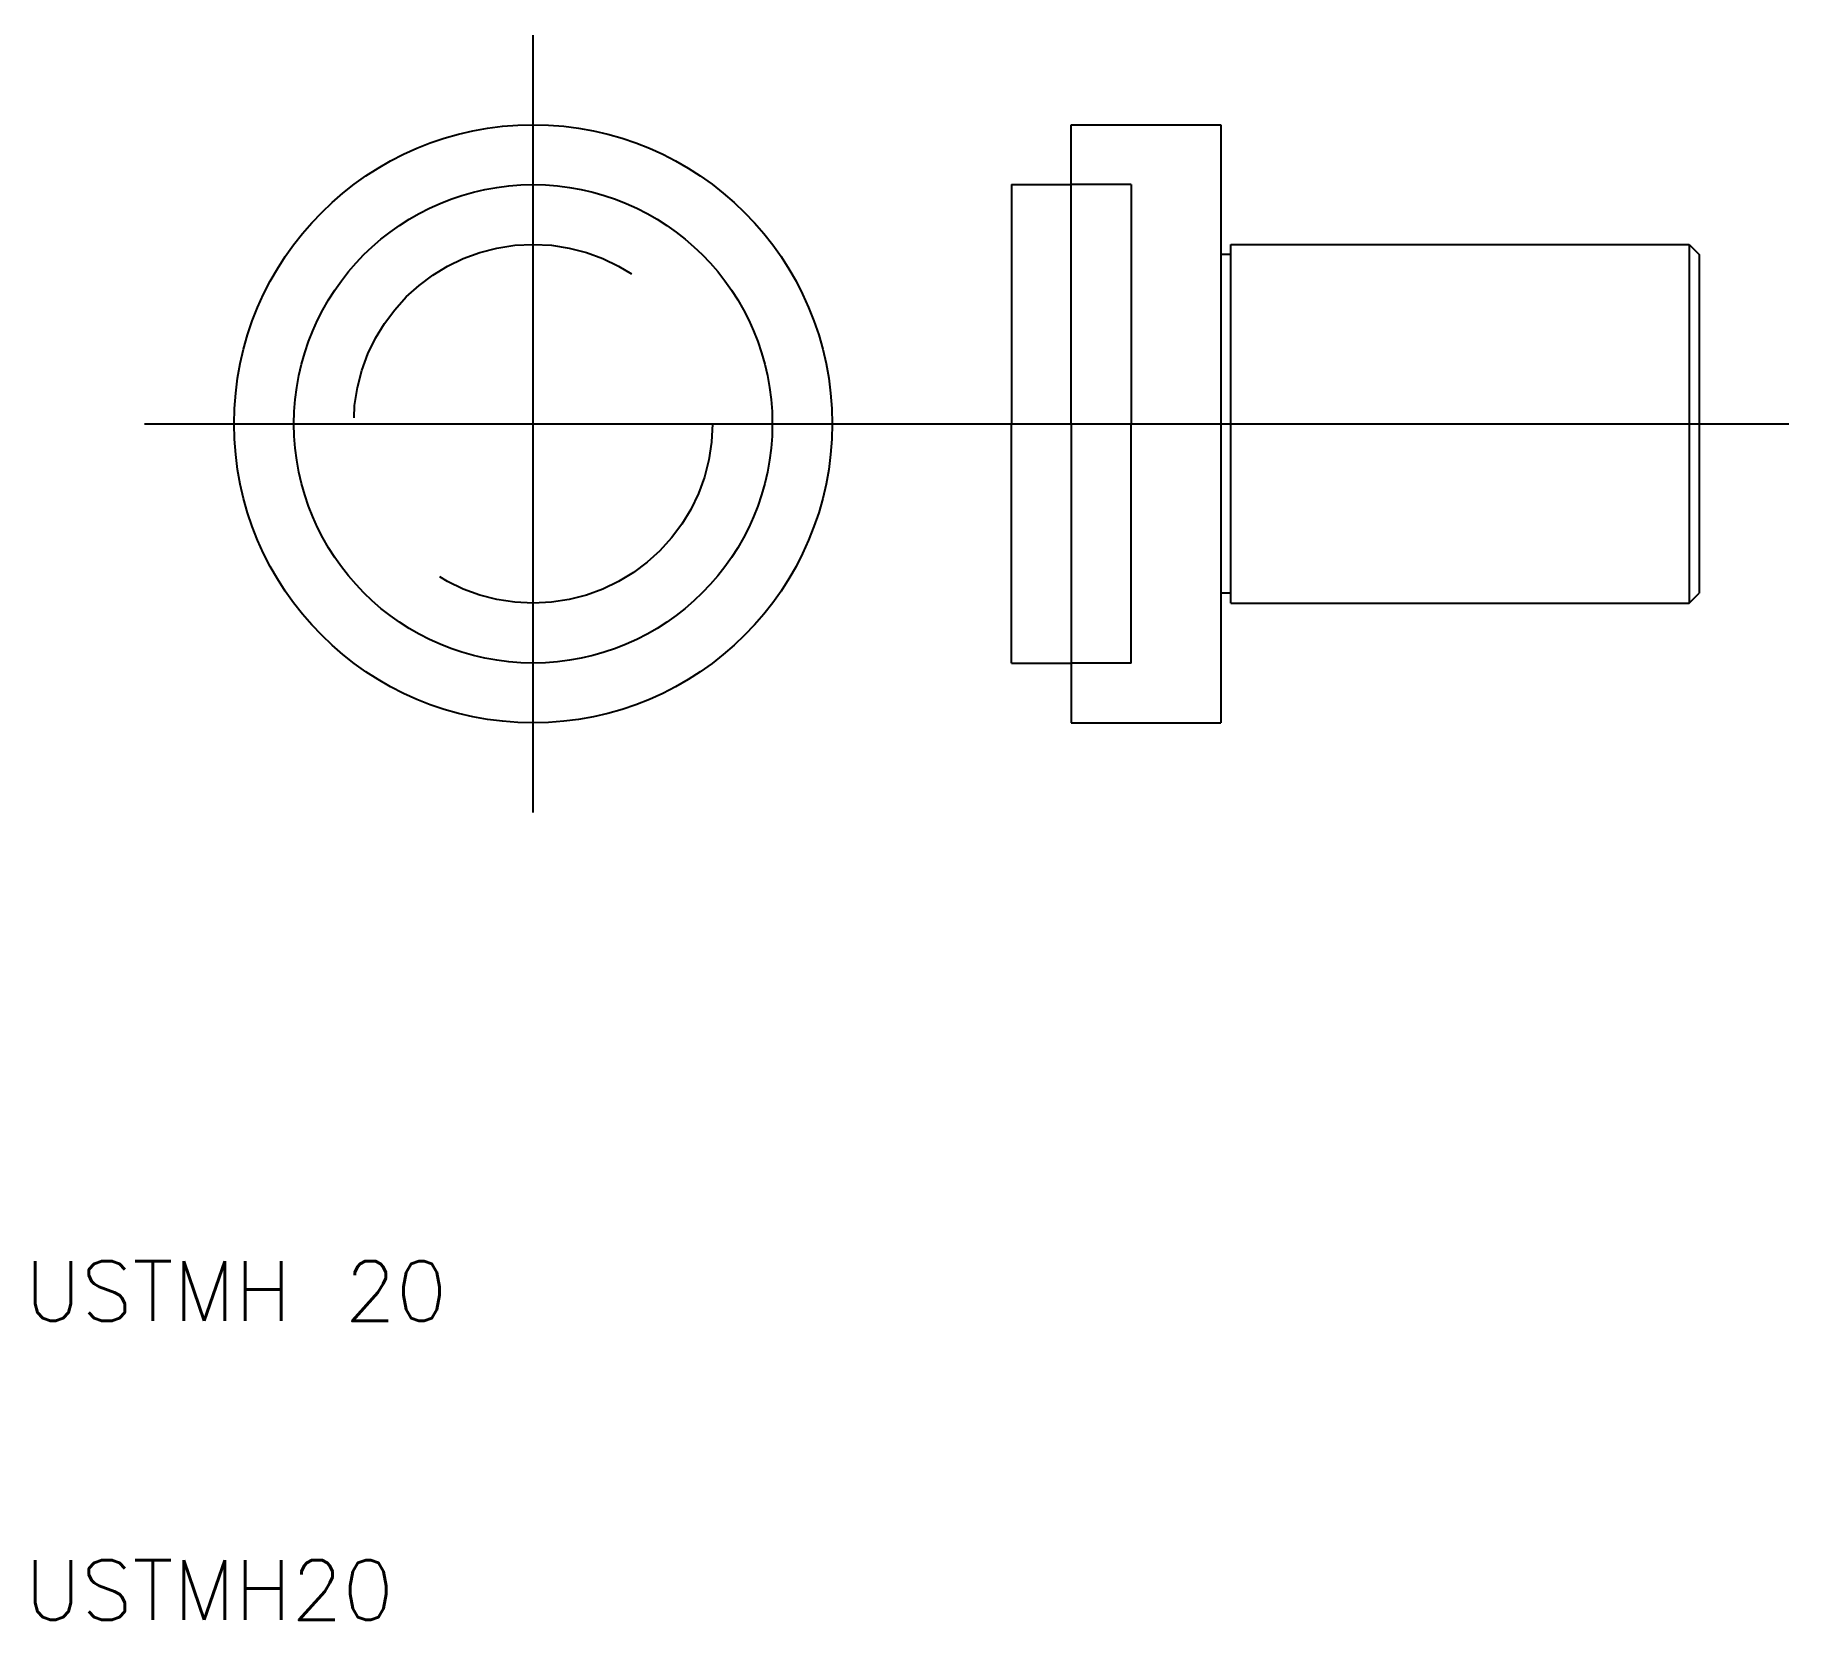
# Model space of a CAD drawing. Extents: x 10.3 to 69, y 10 to 63.
import ezdxf

# ---------------------------------------------------------------- set-up
doc = ezdxf.new("R2010")
doc.units = 0
doc.linetypes.add('CENTER', pattern=[50.8, 31.75, -6.35, 6.35, -6.35])
doc.linetypes.add('DASHED', pattern=[19.05, 12.7, -6.35])
doc.layers.get('0').update_dxf_attribs({"linetype": 'CONTINUOUS'})
doc.layers.add('CENTER', color=1, linetype='CENTER')
doc.styles.get("Standard").update_dxf_attribs({"font": 'txt.shx'})

msp = doc.modelspace()

# ---------------------------------------------------------------- linework, layer by layer
for p, q in [((45, 58), (45, 60)), ((45, 60), (50, 60)), ((50, 60), (50, 55.667)), ((43, 58), (43, 50)), ((43, 58), (45, 58)), ((45, 50), (45, 58)), ((50.333, 56), (65.667, 56)), ((50.333, 55.667), (50.333, 56)), ((65.667, 56), (65.667, 44)), ((65.667, 56), (66, 55.667)), ((50, 55.667), (50, 44.333)), ((50.333, 55.667), (50, 55.667)), ((50.333, 44.333), (50.333, 55.667)), ((66, 55.667), (66, 44.333)), ((43, 42), (43, 50)), ((45, 50), (45, 42)), ((50.333, 44.333), (50, 44.333)), ((50, 44.333), (50, 40)), ((50.333, 44), (50.333, 44.333)), ((50.333, 44), (65.667, 44)), ((65.667, 44), (66, 44.333)), ((43, 42), (45, 42)), ((45, 42), (45, 40)), ((45, 40), (50, 40))]:
    msp.add_line(p, q)
at = {"color": 3, "linetype": 'DASHED'}
for p, q in [((47, 58), (45, 58)), ((47, 58), (47, 50)), ((47, 42), (47, 50)), ((47, 42), (45, 42))]:
    msp.add_line(p, q, dxfattribs=at)
for radius in [10, 8]:
    msp.add_circle((27, 50), radius)
msp.add_circle((27, 50), 6, dxfattribs=at)
at = {"layer": 'CENTER'}
for p, q in [((27, 37), (27, 63)), ((14, 50), (40, 50)), ((40, 50), (69, 50))]:
    msp.add_line(p, q, dxfattribs=at)

# ---------------------------------------------------------------- texts
for s, p in [('USTMH 20', (10, 20)), ('USTMH20', (10, 10))]:
    msp.add_text(s, height=2).set_placement(p)

doc.saveas('drawing.dxf')
